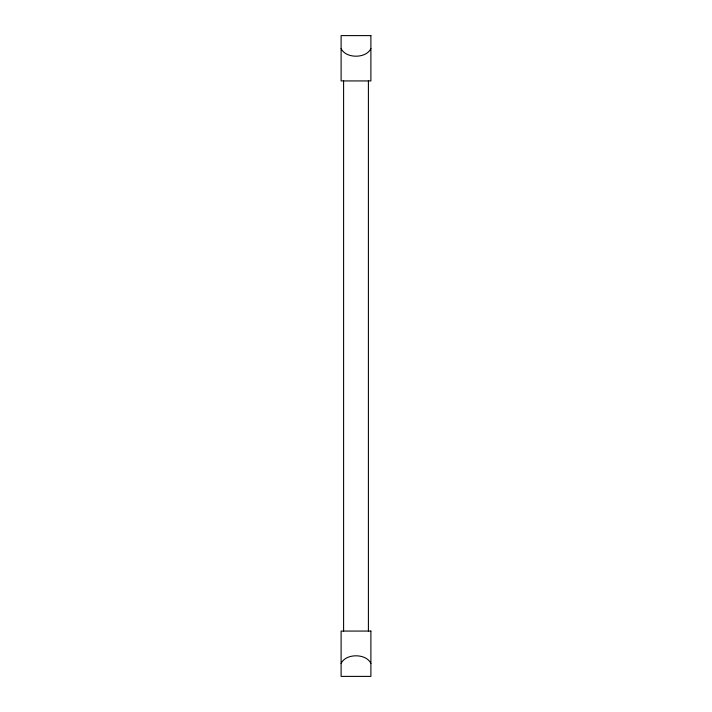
<?xml version="1.0" encoding="UTF-8"?>
<svg xmlns="http://www.w3.org/2000/svg" width="712" height="712" viewBox="0 0 712 712"><rect width="100%" height="100%" fill="white"/><g stroke="black" fill="none" stroke-linecap="round" stroke-linejoin="round"><path stroke-width="1.07" d="M370.89 48.496C366.395 58.758 345.605 58.758 341.11 48.496M341.11 663.504C345.605 653.242 366.395 653.242 370.89 663.504M368.407 80.928L368.407 631.072M343.593 80.928L343.593 631.072M370.89 35.6L341.11 35.6L341.11 80.928L370.89 80.928L370.89 35.6M370.89 631.072L341.11 631.072L341.11 676.4L370.89 676.4L370.89 631.072"/></g></svg>
